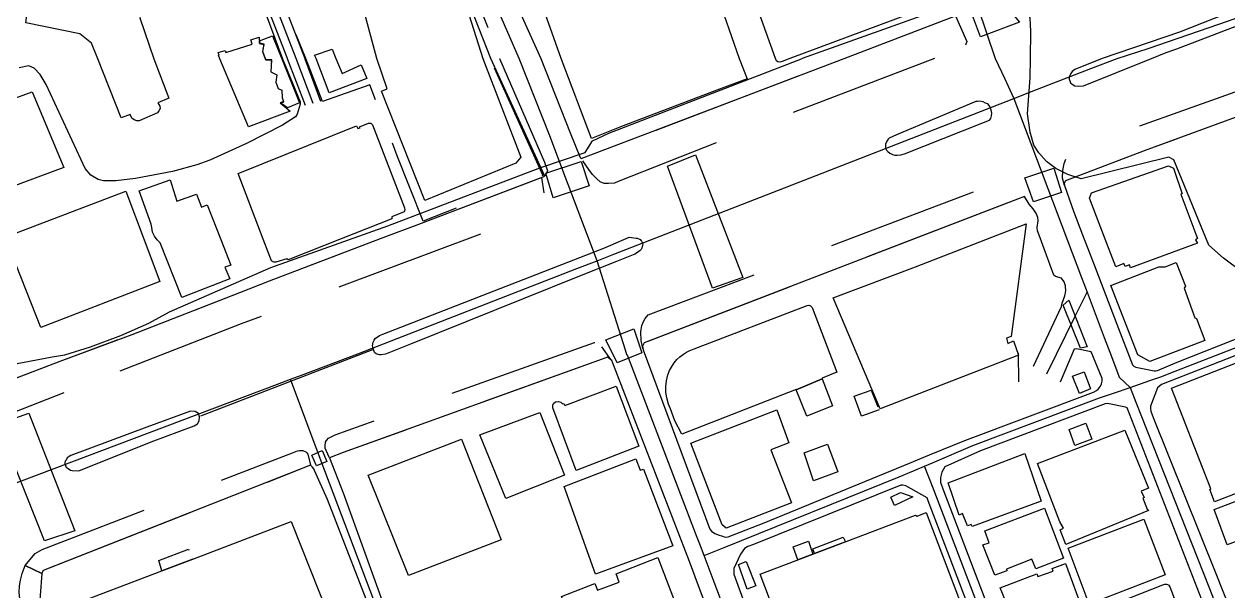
# Model space of a CAD drawing. Header units: millimetres. Extents: x 198785 to 203305, y 542885 to 545889.
# Drawn here: x 202763.3 to 203053.6, y 544376.3 to 544513 of the extents above; entities that cross this region are included whole.
import ezdxf

# ---------------------------------------------------------------- set-up
doc = ezdxf.new("R2010")
doc.units = ezdxf.units.MM
for name, pattern in [('FENCE_25K', [54.3, 28.7, -9.2, -16.4]), ('HIDDEN_BULD_25K', [28.8, 18.4, -10.4]), ('HIDDEN_IN_25K', [56.5, 36.5, -20])]:
    doc.linetypes.add(name, pattern=pattern)
for name, color, linetype in [('A0013114', 253, 'Continuous'), ('A0013117', 253, 'Continuous'), ('A0023214', 253, 'Continuous'), ('A0023217', 253, 'Continuous'), ('A0033324', 253, 'Continuous'), ('A0043325', 253, 'Continuous'), ('B0014111', 253, 'Continuous'), ('B0014115', 253, 'Continuous'), ('B0014116', 253, 'Continuous'), ('B0024120', 253, 'Continuous'), ('C0076117', 253, 'Continuous'), ('C0523121', 253, 'Continuous'), ('F0017111', 253, 'Continuous')]:
    doc.layers.add(name, color=color, linetype=linetype)

msp = doc.modelspace()

# ---------------------------------------------------------------- linework, layer by layer
at = {"layer": 'A0013114'}
for points in [[(202961.06, 544504.72), (202987.92, 544515.02), (202971.45, 544560.01), (202968.61, 544569.01), (202967.91, 544570.41)], [(202713.82, 544504.62), (202718.24, 544491.78), (202719.01, 544489.65), (202720.42, 544485.74), (202726.8, 544468.08), (202729.13, 544462.44), (202730.07, 544460.63), (202732.78, 544455.41), (202732.7, 544455.37), (202732.68, 544454.99), (202742.95, 544427.96), (202743.86, 544425.57), (202744.18, 544425.08), (202744.88, 544424.68), (202749.59, 544423.31), (202750.06, 544423.31), (202771.99, 544431.73), (202789.33, 544438.15), (202815.35, 544448.28), (202822.51, 544451.07), (202849.27, 544461.26), (202859.09, 544465), (202888.86, 544476.29)], [(202897.66, 544480.58), (202961.06, 544504.72)], [(202961.06, 544504.72), (202961.06, 544504.72)], [(203094.43, 544504.77), (203033.36, 544482.44), (203014.42, 544475.22), (203014.13, 544474.65), (203014.18, 544474.1), (203016.37, 544467.86), (203018.55, 544462.16), (203021.33, 544454.91), (203026.8, 544440.63), (203030.56, 544430.8), (203030.87, 544430.48)], [(203014.46, 544448.18), (203014.48, 544448.84), (203014.46, 544449.52), (203014.41, 544449.9), (203014.28, 544450.32), (203014.1, 544450.85), (203013.42, 544451.76), (203012.04, 544452.14), (203011.61, 544452.46), (203008.04, 544462.11), (203007.65, 544463.17), (203007.59, 544463.91), (203007.84, 544465.57), (203007.77, 544466.33), (203007.59, 544466.78), (203007.39, 544467.23), (203006.66, 544468.42), (203005.7, 544469.57), (203004.54, 544471.46), (203002.81, 544470.8), (202979.88, 544461.96), (202912.83, 544436.09)], [(202903.98, 544432.67), (202902.66, 544432.16), (202840.2, 544409.66), (202836.96, 544408.39)], [(203023.23, 544427.54), (203020.59, 544433.99)], [(202832.37, 544406.59), (202768.33, 544381.41), (202767.8, 544381.13), (202767.6, 544380.48), (202766.77, 544369.86), (202766.82, 544369.4), (202772.2, 544355.63), (202782.98, 544327.76), (202795.97, 544293.48), (202796.07, 544293.24)]]:
    msp.add_lwpolyline(points, dxfattribs=at)
at = {"layer": 'A0013117'}
for points in [[(202967.91, 544570.41), (202951.33, 544574.71), (202947.78, 544560.22), (202947.17, 544558.6), (202945.91, 544556.58), (202877.72, 544527.36), (202887.88, 544504.69)], [(202875.83, 544504.68), (202868.11, 544524.38), (202867.1, 544526.85), (202861.45, 544540.6), (202860.33, 544543.32), (202859.36, 544545.69), (202853.89, 544560.38), (202849.71, 544565.46), (202837.73, 544561.2), (202830.2, 544558.24), (202828.26, 544557.48), (202818.8, 544553.76), (202813.57, 544551.7), (202814.53, 544549.06), (202815.35, 544546.76), (202821.51, 544529.69), (202823.19, 544525.01), (202830.96, 544504.67)], [(202826.79, 544504.67), (202819.98, 544522.28), (202811.61, 544543.78), (202808.73, 544550.99), (202783.13, 544540.79), (202774.64, 544537.41), (202747.07, 544526.46), (202722.39, 544517.1), (202710.62, 544512.2)], [(202826.79, 544504.66), (202826.79, 544504.67)], [(202831.18, 544493.35), (202826.79, 544504.66)], [(202830.96, 544504.67), (202830.96, 544504.66)], [(202830.96, 544504.66), (202834.79, 544494.4)], [(202875.83, 544504.68), (202875.83, 544504.68)], [(202888.86, 544476.29), (202875.83, 544504.68)], [(202887.88, 544504.69), (202887.88, 544504.69)], [(202887.88, 544504.69), (202894.95, 544486.75), (202897.42, 544480.83), (202897.66, 544480.58)], [(203030.87, 544430.48), (203031.37, 544430.25), (203035.8, 544429.37), (203036.2, 544429.37), (203036.58, 544429.47), (203041.31, 544431.46), (203087.69, 544449.83), (203094.16, 544452.39), (203097.75, 544453.81), (203120.25, 544462.7), (203123.75, 544464.09), (203141.48, 544470.91), (203147.44, 544473.2), (203149.83, 544474.12), (203171.2, 544482.71), (203171.96, 544483.62)], [(203006.74, 544430.52), (203013.44, 544444.91), (203013.6, 544445.69), (203014.25, 544447.5), (203014.38, 544447.83), (203014.46, 544448.18)], [(202912.83, 544436.09), (202912.45, 544435.31), (202912.57, 544434.43), (202928.65, 544391.17), (202929.06, 544390.7), (202929.85, 544390.13), (202930.9, 544389.76), (202931.48, 544389.56), (202932.39, 544389.28), (202933.09, 544389.37), (202941.77, 544392.74), (202976.81, 544407.11), (202981.6, 544409.08), (202990.16, 544412.59), (203021.18, 544424.2), (203021.91, 544424.61), (203022.32, 544424.96), (203022.66, 544425.37), (203022.85, 544425.71), (203023.1, 544426.22), (203023.23, 544426.84), (203023.23, 544427.54)], [(203060.42, 544435.01), (203037.57, 544426.05), (203036.62, 544425.3), (203034.92, 544420.87), (203034.92, 544420.3), (203034.98, 544419.67), (203035.58, 544418.1), (203050.67, 544380.47), (203073.82, 544322.03)], [(202950.36, 544312.52), (202925.94, 544377.55), (202923.74, 544383.41), (202922.79, 544385.89), (202905.04, 544431.85), (202904.7, 544432.1), (202903.98, 544432.67)], [(203020.59, 544433.99), (203017.09, 544434.65), (203016.53, 544434.58), (203013.16, 544426.66)], [(203024.51, 544421.48), (203024, 544421.45), (202993.96, 544410.06), (202985.29, 544406.21), (202984.94, 544405.46), (202984.62, 544404.95), (202984.27, 544403.61), (202984.27, 544402.55), (202984.86, 544400.94), (203009.53, 544336.29), (203022.65, 544300.45), (203023.22, 544299.1), (203023.91, 544298.22), (203024.76, 544297.78), (203025.96, 544297.37), (203028.47, 544297.37), (203030.11, 544297.75), (203067.71, 544312.16), (203069.47, 544315.87), (203047.32, 544374.1), (203029.32, 544420.41), (203028.88, 544420.57), (203024.51, 544421.48)], [(202796.07, 544293.24), (202833.7, 544308.39), (202859.1, 544318), (202865.69, 544320.58), (202865.84, 544321.02), (202851.45, 544358.9), (202848.45, 544367.49), (202836.43, 544398.34), (202833.36, 544405.34), (202833.13, 544405.74), (202832.81, 544406.17), (202832.37, 544406.59)], [(202836.96, 544408.39), (202840.22, 544399.96), (202854.89, 544359.46)], [(202974.72, 544401.83), (202939.17, 544387.52), (202937.8, 544386.99), (202937.03, 544386.51), (202936.06, 544385.13), (202934.48, 544381.73), (202934.42, 544381.13), (202934.42, 544380.31), (202960.72, 544308.2)], [(203001.25, 544345.76), (202981.33, 544398.03), (202981.05, 544398.72), (202975.92, 544401.65), (202975.23, 544401.83), (202974.72, 544401.83)]]:
    msp.add_lwpolyline(points, dxfattribs=at)
at = {"layer": 'A0023214'}
for points in [[(202973.04, 544574.82), (202974.59, 544571.02), (202976.72, 544565.82), (202993.27, 544517.13), (202997.48, 544504.73)], [(203026.87, 544504.74), (203026.87, 544504.74), (203034.33, 544507.13), (203053.75, 544513.78), (203079.89, 544523.38), (203082.9, 544524.48), (203085.5, 544525.51), (203122.15, 544540), (203143.41, 544548.41), (203151.46, 544551.59)], [(202997.48, 544504.73), (202997.48, 544504.73), (202999.71, 544499.93), (203001.98, 544495.06)], [(203001.98, 544495.06), (203006.24, 544496.71), (203020.54, 544502.28), (203026.87, 544504.74)], [(202746.41, 544396.76), (202759.02, 544401.48), (202770.54, 544405.79), (202824.39, 544426.15), (202827.51, 544427.33), (202830.21, 544428.35), (202843.76, 544433.47), (202896.58, 544454.03), (202901.46, 544455.93), (202905.53, 544457.51), (202943.77, 544472.4), (202996.8, 544493.04), (203001.98, 544495.06)], [(203001.98, 544495.06), (203010.18, 544473.34), (203018.27, 544451.92), (203018.83, 544450.44), (203019.62, 544448.36), (203023.77, 544437.38), (203025.09, 544433.89), (203026.95, 544428.97), (203027.38, 544427.82), (203030, 544425.37)]]:
    msp.add_lwpolyline(points, dxfattribs=at)
at = {"layer": 'A0023217'}
for points in [[(202828.88, 544504.67), (202821.54, 544523.83), (202813.01, 544546.42), (202811.15, 544551.35), (202814.24, 544556.94)], [(202882.71, 544504.69), (202882.71, 544504.69), (202873.45, 544526.04), (202872.83, 544527.45)], [(202832.98, 544493.88), (202828.88, 544504.67), (202828.88, 544504.67)], [(202927.26, 544384.79), (202926.22, 544387.53), (202925.43, 544389.58), (202908.81, 544433.14), (202908.63, 544433.27), (202908.29, 544434.34), (202901.46, 544455.93), (202892.99, 544478.3), (202890.21, 544485.66), (202882.71, 544504.69)], [(203030, 544425.37), (203034.73, 544427), (203037.68, 544428.01), (203039.44, 544428.75), (203090.28, 544448.54), (203094.39, 544450.18), (203096.37, 544450.97)], [(203009.89, 544428.62), (203016.83, 544442.69), (203019.62, 544448.36)], [(202868.39, 544319.49), (202867.53, 544321.73), (202853.17, 544359.18), (202851.67, 544363.47), (202834.97, 544407.61), (202827.51, 544427.33)], [(202980.45, 544406.41), (202982.36, 544407.22), (202992.06, 544411.33), (203022.59, 544422.83), (203026.2, 544424.07), (203030, 544425.37)], [(203030, 544425.37), (203031.4, 544421.81), (203048.99, 544377.29), (203072.1, 544317.75), (203074.39, 544311.87)], [(202927.26, 544384.79), (202932.13, 544386.76), (202974.35, 544403.82), (202977.74, 544405.26), (202980.45, 544406.41)], [(203023.53, 544291.44), (203022.18, 544295.6), (203021.4, 544298), (203005.39, 544341.03), (202982.66, 544400.63), (202980.45, 544406.41)], [(202970.4, 544270.69), (202968.21, 544276.42), (202966.81, 544280.07), (202955.54, 544310.36), (202929.44, 544379.03), (202927.26, 544384.79)]]:
    msp.add_lwpolyline(points, dxfattribs=at)
at = {"layer": 'A0033324', "linetype": 'HIDDEN_IN_25K', "flags": 128}
for points in [[(202875.83, 544504.68), (202875.83, 544504.69), (202868.11, 544524.38), (202869.46, 544524.63), (202870.45, 544524.15), (202877.97, 544504.69), (202877.97, 544504.69)], [(202961.06, 544504.72), (202961.06, 544504.72), (202987.92, 544515.02), (202990.64, 544508.79), (202990.24, 544507.6), (202990.12, 544507.26), (202982.87, 544504.73), (202982.87, 544504.73)], [(202877.97, 544504.69), (202888.79, 544479.67), (202889.53, 544477.58), (202888.86, 544476.29), (202875.83, 544504.68)], [(202982.87, 544504.73), (202944.02, 544489.83), (202939.16, 544487.91), (202906.59, 544475.03), (202905.66, 544474.64), (202904.25, 544474.52), (202903.71, 544474.52), (202903.2, 544474.56), (202902.78, 544474.68), (202902.24, 544474.93), (202901.37, 544475.69), (202900.4, 544476.74), (202899.44, 544477.95), (202897.66, 544480.58), (202961.06, 544504.72)], [(203094.43, 544504.77), (203033.36, 544482.44), (203014.42, 544475.22), (203014.13, 544474.65), (203014.18, 544474.1), (203013.71, 544475.84), (203013.77, 544477.7), (203014.12, 544479.4), (203014.75, 544481.01), (203015.76, 544482.3), (203016.86, 544482.99), (203042.73, 544492.2), (203078.02, 544504.76), (203078.02, 544504.77)], [(202772.89, 544424.06), (202753.38, 544416.45), (202751.97, 544415.99), (202750.82, 544415.93), (202749.45, 544416.09), (202747.84, 544416.63), (202745.99, 544417.6), (202744.04, 544418.79), (202742.67, 544419.81), (202741.46, 544421.04), (202740.33, 544422.37), (202739.53, 544424.31), (202735.6, 544434.73), (202729.66, 544450.48), (202729.56, 544451.29), (202729.8, 544452.24), (202730.36, 544453.54), (202732.7, 544455.37), (202732.68, 544454.99), (202742.95, 544427.96), (202743.86, 544425.57), (202744.18, 544425.08), (202744.88, 544424.68), (202749.59, 544423.31), (202750.06, 544423.31), (202771.99, 544431.73), (202789.33, 544438.15), (202815.35, 544448.28), (202822.51, 544451.07), (202859.09, 544465), (202888.05, 544475.98), (202888.64, 544472.01), (202888.66, 544471.12), (202888.62, 544470.52), (202888.5, 544469.92), (202888.36, 544469.41), (202888.04, 544468.41), (202887.31, 544467.54), (202822.14, 544443.15), (202815.64, 544440.72), (202772.89, 544424.06)], [(202912.45, 544435.31), (202912.52, 544434.78), (202912.12, 544436.67), (202912.04, 544438.76), (202912.09, 544439.37), (202912.29, 544440.27), (202912.72, 544441.43), (202913.1, 544442.03), (202913.75, 544442.89), (202956.3, 544458.95), (203001.37, 544475.97), (203001.75, 544475.94), (203002.34, 544475.75), (203002.88, 544475.28), (203004.54, 544471.46), (203002.81, 544470.8), (202912.83, 544436.09), (202912.45, 544435.31)], [(202902.53, 544435.17), (202904.7, 544432.1), (202903.98, 544432.67), (202902.66, 544432.16), (202840.2, 544409.66), (202836.96, 544408.39), (202836.15, 544410.18), (202835.89, 544410.72), (202835.89, 544411.3), (202835.94, 544412.13), (202836.24, 544412.58), (202836.67, 544413.14), (202838.3, 544413.97), (202869.02, 544424.89), (202900.85, 544436.22), (202901.31, 544436.22), (202901.91, 544435.97), (202902.19, 544435.69), (202902.53, 544435.17)], [(202767.6, 544380.48), (202763.58, 544382.41), (202764.66, 544383.8), (202765.97, 544385.28), (202767.63, 544386.31), (202796.02, 544397.26), (202828.02, 544409.6), (202829.2, 544410.08), (202829.73, 544410.13), (202830.14, 544410.15), (202830.49, 544410.13), (202831.22, 544409.8), (202831.44, 544409.62), (202831.75, 544409.3), (202832.37, 544406.59), (202768.33, 544381.41), (202767.6, 544380.48)], [(202767.6, 544380.48), (202766.77, 544369.86), (202766.82, 544369.4), (202772.2, 544355.63), (202777.7, 544341.41), (202776.02, 544341.31), (202774.93, 544341.33), (202774.41, 544341.56), (202774.08, 544341.76), (202773.5, 544342.36), (202767.94, 544357.67), (202763.78, 544369.12), (202762.98, 544371.26), (202762.6, 544372.72), (202762.3, 544374.48), (202762.12, 544375.92), (202762.22, 544377.55), (202762.4, 544378.86), (202762.83, 544380.5), (202763.58, 544382.41), (202767.6, 544380.48)]]:
    msp.add_lwpolyline(points, dxfattribs=at)
at = {"layer": 'A0043325'}
for points in [[(203003.36, 544513.48), (202993.95, 544509.96), (202991.75, 544515.69), (202999.14, 544518.42), (203003.36, 544513.48)], [(202936.58, 544451.92), (202929.33, 544449.31), (202918.41, 544478.71), (202925.22, 544481.5), (202936.58, 544451.92)], [(202899.54, 544473.97), (202890.85, 544471.07), (202889.15, 544477.09), (202897.6, 544479.86), (202899.54, 544473.97)], [(203013.48, 544472.41), (203006.71, 544470.12), (203004.58, 544475.89), (203011.59, 544478.27), (203013.48, 544472.41)], [(203019.67, 544435.14), (203018.04, 544434.8), (203013.86, 544445.25), (203015.21, 544446.39), (203019.67, 544435.14)], [(202912.23, 544433.74), (202906.35, 544431.32), (202903.58, 544436.82), (202910.33, 544439.51), (202912.23, 544433.74)], [(202775.55, 544390.77), (202768.2, 544388.33), (202756.99, 544416.54), (202764.42, 544419.14), (202775.55, 544390.77)], [(202836.32, 544407.5), (202833.81, 544406.44), (202832.66, 544409.03), (202835.16, 544410.12), (202836.32, 544407.5)]]:
    msp.add_lwpolyline(points, dxfattribs=at)
at = {"layer": 'B0014111'}
for points in [[(202944.53, 544504.71), (202937.02, 544525.62), (202975.15, 544540.55), (202983.81, 544518.07), (202947.94, 544504.71), (202947.93, 544504.71)], [(202892.8, 544504.69), (202892.8, 544504.69), (202885.88, 544524.24), (202923.77, 544538.67), (202926.12, 544531.15), (202926.51, 544531.34), (202935.75, 544504.71), (202935.75, 544504.71)], [(202781.1, 544504.65), (202779.56, 544508.43), (202776.71, 544510.66), (202763.69, 544513.29), (202765.2, 544524.66), (202779.25, 544523.6), (202783.05, 544524.93), (202790.61, 544534.94), (202799.98, 544526.98), (202791.8, 544516.27), (202791.18, 544514.54), (202794.59, 544504.65), (202794.59, 544504.65)], [(202848.34, 544504.67), (202848.34, 544504.67), (202844.66, 544518.49), (202866.78, 544527.34), (202873.89, 544504.68)], [(202810.52, 544504.66), (202810.52, 544504.66), (202810.16, 544505.5), (202810.3, 544505.55), (202810.11, 544506.12), (202811.81, 544506.66), (202811.97, 544506.16), (202818.29, 544508.15), (202817.95, 544509.21), (202819.96, 544509.84), (202820.05, 544508.33), (202821.12, 544508.11), (202820.78, 544506.41), (202821.46, 544504.66)], [(202794.6, 544504.65), (202798.16, 544495.16), (202795.55, 544494.01), (202796.02, 544493.19), (202796.11, 544492.61), (202795.8, 544492.06), (202795.46, 544491.6), (202791.08, 544489.68), (202790.48, 544489.7), (202789.87, 544489.92), (202789.29, 544490.33), (202788.84, 544491.22), (202786.69, 544490.42), (202781.1, 544504.65), (202781.1, 544504.65)], [(202821.46, 544504.66), (202821.46, 544504.66), (202821.57, 544504.4), (202822.93, 544504.34), (202822.81, 544501.49), (202824.24, 544500.77), (202823.97, 544498.97), (202824.56, 544497.44), (202825.48, 544497.08), (202825.49, 544495.25), (202825.85, 544494.34), (202825.05, 544494.03), (202827.49, 544492.03), (202817.44, 544488.24), (202810.52, 544504.66)], [(202833.7, 544504.67), (202833.32, 544505.55), (202837.58, 544506.97), (202838.5, 544504.67), (202838.5, 544504.67)], [(202838.5, 544504.67), (202839.96, 544501.08), (202844.59, 544503.22), (202845.91, 544499.85), (202836.88, 544496.42), (202833.7, 544504.67), (202833.7, 544504.67)], [(202873.89, 544504.68), (202873.89, 544504.68), (202883.06, 544480.88), (202881.85, 544479.43), (202859.95, 544470.42), (202849.51, 544496.85), (202850.83, 544497.37), (202848.34, 544504.67)], [(202935.76, 544504.71), (202937.65, 544499.82), (202930.33, 544497.09), (202907.39, 544488.27), (202900.16, 544485.45), (202892.8, 544504.69)], [(202947.93, 544504.71), (202946.12, 544504), (202945.57, 544503.85), (202945.04, 544503.91), (202944.75, 544504.16), (202944.53, 544504.71), (202944.53, 544504.71)], [(202772.92, 544478.38), (202731.09, 544462.88), (202723.64, 544481.38), (202765.27, 544496.69), (202772.92, 544478.38)], [(202847.28, 544488.73), (202855.05, 544468.66), (202855.13, 544468.17), (202854.95, 544467.71), (202851.98, 544466.48), (202851.99, 544466), (202839.77, 544461.21), (202826.95, 544456.18), (202826.63, 544456.41), (202824.02, 544455.55), (202823.48, 544455.58), (202822.92, 544455.9), (202820.95, 544461.11), (202814.93, 544477.01), (202843.46, 544488.46), (202843.8, 544487.8), (202844.3, 544487.98), (202844.15, 544488.24), (202846.32, 544489.15), (202846.94, 544489.1), (202847.28, 544488.73)], [(203046.23, 544460.2), (203030.09, 544454.19), (203029.88, 544454.94), (203028.78, 544454.57), (203028.52, 544455.28), (203026.55, 544454.49), (203023.61, 544462.19), (203020.23, 544471.06), (203020.68, 544472.31), (203039.22, 544478.82), (203040.44, 544478.22), (203042.55, 544472.09), (203042.21, 544471.99), (203045.85, 544462.31), (203046.24, 544461.26), (203045.81, 544461.01), (203046.23, 544460.2)], [(202798.49, 544475.42), (202800.16, 544470.32), (202804.91, 544472.01), (202806.08, 544468.89), (202807.42, 544469.38), (202810.71, 544461.06), (202813.15, 544454.86), (202811.73, 544454.36), (202812.87, 544451.6), (202801.31, 544447.1), (202796.08, 544460.26), (202795.43, 544460.91), (202795.39, 544460.98), (202794.74, 544461.86), (202794.3, 544462.82), (202794.09, 544463.97), (202793.98, 544464.78), (202791.01, 544472.79), (202798.49, 544475.42)], [(202796.03, 544450.88), (202767.31, 544439.81), (202759.08, 544460.78), (202758.77, 544461.58), (202787.83, 544472.67), (202792.23, 544460.96), (202796.03, 544450.88)], [(203000.21, 544437.27), (203000.48, 544435.95), (203001.89, 544436.62), (203003.09, 544433.13), (202969.73, 544420.22), (202958.41, 544447.01), (202978.25, 544454.49), (203004.95, 544464.86), (203001.32, 544437.67), (203000.21, 544437.27)], [(203041.13, 544455.52), (203043.32, 544449.81), (203043.06, 544449.28), (203045.62, 544442.17), (203046.02, 544442), (203048.06, 544436.71), (203034.72, 544431.61), (203031.87, 544433.21), (203025.38, 544449.93), (203036.92, 544454.46), (203038.49, 544454.45), (203041.13, 544455.52)], [(202955.77, 544427.44), (202949.51, 544424.77), (202949.47, 544424.87), (202921.93, 544414.08), (202920.24, 544417.35), (202919.14, 544420.24), (202918.68, 544421.33), (202918.29, 544422.89), (202918.07, 544424.21), (202918.02, 544425.61), (202918.19, 544426.98), (202918.51, 544428.42), (202918.97, 544429.45), (202919.42, 544430.29), (202920.04, 544431.29), (202920.73, 544432.07), (202921.4, 544432.74), (202922.31, 544433.42), (202923, 544433.88), (202923.7, 544434.22), (202924.87, 544434.69), (202952.1, 544445.12), (202952.51, 544445.21), (202952.76, 544445.16), (202952.93, 544445.06), (202953.31, 544444.65), (202959.31, 544429.04), (202955.71, 544427.62), (202955.77, 544427.44)], [(203060.6, 544433.25), (203068.72, 544411.66), (203071.46, 544412.69), (203073.63, 544406.74), (203050.39, 544397.8), (203049.24, 544400.72), (203049.46, 544400.89), (203039.97, 544425.2), (203060.6, 544433.25)], [(202958.22, 544420.91), (202952.03, 544418.44), (202949.51, 544424.76), (202955.78, 544427.43), (202958.22, 544420.91)], [(202906.04, 544425.65), (202911.56, 544411.24), (202896.41, 544405.35), (202890.77, 544420.45), (202890.78, 544421.06), (202890.92, 544421.53), (202891.48, 544421.87), (202892.18, 544421.99), (202892.74, 544421.81), (202893.13, 544421.38), (202893.47, 544421.48), (202893.68, 544421.02), (202906.04, 544425.65)], [(202893.59, 544404.24), (202879.46, 544398.54), (202873.2, 544413.96), (202887.67, 544419.3), (202893.59, 544404.24)], [(202948.33, 544397.53), (202932.61, 544391.43), (202931.65, 544392.19), (202924.06, 544411.92), (202944.85, 544419.96), (202947.72, 544412), (202943.33, 544410.31), (202948.33, 544397.53)], [(203034.44, 544395.68), (203014.54, 544387.51), (203013.15, 544390.98), (203013.93, 544391.41), (203013.04, 544392.93), (203007.66, 544407), (203028.72, 544415.08), (203034.47, 544401.1), (203032.7, 544400.35), (203033.38, 544398.82), (203033.07, 544398.68), (203034.12, 544396.02), (203034.38, 544395.88), (203034.44, 544395.68)], [(202878.3, 544388.63), (202855.98, 544379.98), (202846.23, 544404.17), (202868.8, 544412.92), (202878.3, 544388.63)], [(202959.53, 544405.01), (202953.67, 544402.83), (202951.44, 544409.61), (202957.07, 544411.67), (202959.53, 544405.01)], [(203008.53, 544397.92), (202991.9, 544391.81), (202991.71, 544392.29), (202990.82, 544391.96), (202989.62, 544394.92), (202988.8, 544394.59), (202986.09, 544402.36), (203004.6, 544409.45), (203008.53, 544397.92)], [(202910.78, 544408.15), (202911.86, 544405.41), (202912.66, 544405.63), (202919.73, 544387.13), (202901.11, 544380.34), (202893.55, 544401.46), (202910.78, 544408.15)], [(203064.51, 544391.59), (203053.43, 544387.42), (203050.27, 544395.89), (203059.79, 544399.54), (203059.58, 544400.25), (203061.91, 544401), (203063.9, 544395.52), (203063.13, 544395.26), (203064.51, 544391.59)], [(203013.9, 544384.15), (203007.24, 544381.65), (203006.33, 544383.95), (203000.2, 544381.51), (203000.29, 544381.16), (202997.38, 544380.06), (202994.51, 544387.38), (202996.02, 544387.88), (202995, 544390.8), (203009.34, 544396.27), (203013.9, 544384.15)], [(202796.55, 544381.13), (202803.96, 544383.95), (202827.71, 544393), (202836.83, 544369.92), (202782.37, 544348.52), (202773.29, 544372.26), (202796.55, 544381.13)], [(203038.44, 544380.2), (203020.15, 544373.06), (203015.08, 544386.62), (203033.33, 544393.59), (203038.44, 544380.2)], [(202916.13, 544384.32), (202934.47, 544336.44), (202924.41, 544332.37), (202923.53, 544334.62), (202918.03, 544332.68), (202918.7, 544330.97), (202910.72, 544328.06), (202892.85, 544374.92), (202900.96, 544378.05), (202901.56, 544376.43), (202906.76, 544378.4), (202906.04, 544380.44), (202916.13, 544384.32)], [(203014.39, 544382.86), (203018.72, 544371.34), (203003.45, 544365.28), (203001.56, 544369.76), (203002.18, 544369.94), (203001.11, 544372.74), (203000.5, 544372.5), (202998.67, 544377), (203007.47, 544380.42), (203007.77, 544379.74), (203011.45, 544381.08), (203011.22, 544381.7), (203014.39, 544382.86)], [(203043.62, 544364.79), (203026.79, 544358.5), (203022.01, 544371.51), (203037.9, 544377.73), (203038.4, 544377.88), (203038.76, 544377.88), (203039.01, 544377.86), (203039.35, 544377.65), (203039.55, 544377.24), (203043.96, 544365.92), (203044.1, 544365.39), (203043.95, 544365.03), (203043.62, 544364.79)]]:
    msp.add_lwpolyline(points, dxfattribs=at)
at = {"layer": 'B0014115'}
msp.add_lwpolyline([(202980.86, 544395.2), (202990.11, 544370.68), (202950.31, 544355.24), (202940.8, 544380.3), (202978.29, 544394.53), (202978.68, 544394.35), (202980.86, 544395.2)], dxfattribs=at)
at = {"layer": 'B0014116', "linetype": 'HIDDEN_BULD_25K', "flags": 128}
for points in [[(202821.52, 544504.66), (202820.84, 544506.41), (202821.17, 544508.19), (202820.1, 544508.39), (202820.05, 544508.95), (202823.2, 544510.16), (202825.42, 544504.66), (202825.42, 544504.66)], [(202825.42, 544504.66), (202829.72, 544493.99), (202826.78, 544492.8), (202825.19, 544493.96), (202825.94, 544494.26), (202825.59, 544495.3), (202825.54, 544497.22), (202824.61, 544497.5), (202824.06, 544498.99), (202824.32, 544500.83), (202822.88, 544501.57), (202823.01, 544504.4), (202821.6, 544504.46), (202821.52, 544504.66), (202821.52, 544504.66)], [(202969.51, 544419.94), (202965.23, 544418.47), (202963.45, 544423.3), (202967.59, 544424.73), (202969.51, 544419.94)], [(203020.75, 544412.91), (203016.71, 544411.4), (203015.29, 544415.21), (203019.29, 544416.78), (203020.75, 544412.91)], [(202953.53, 544385.16), (202949.9, 544383.79), (202948.75, 544386.89), (202952.44, 544388.27), (202953.53, 544385.16)], [(202961.39, 544388.14), (202953.9, 544385.3), (202953.46, 544386.47), (202960.83, 544389.24), (202961.39, 544388.14)], [(202803.96, 544383.95), (202796.55, 544381.13), (202795.78, 544383.6), (202802.92, 544386.32), (202803.96, 544383.95)], [(202939.74, 544377.49), (202937.69, 544376.74), (202935.56, 544382.62), (202937.44, 544383.35), (202939.74, 544377.49)]]:
    msp.add_lwpolyline(points, dxfattribs=at)
at = {"layer": 'B0024120', "linetype": 'FENCE_25K', "flags": 128}
for points in [[(202831.22, 544504.67), (202828.92, 544510.44)], [(202848.06, 544494.72), (202846.65, 544498.35), (202835.24, 544494.37), (202831.22, 544504.67), (202831.22, 544504.67)], [(202876.67, 544502.44), (202888.4, 544476.5), (202877.87, 544472.6)], [(202867.48, 544468.62), (202859.55, 544465.5), (202853.28, 544481.25), (202848.06, 544494.72)]]:
    msp.add_lwpolyline(points, dxfattribs=at)
at = {"layer": 'C0076117'}
for points in [[(203003.13, 544426.69), (203003.07, 544433.62)], [(203017.76, 544423.87), (203016.08, 544428.07), (203018.95, 544429.12), (203020.47, 544424.99), (203017.76, 544423.87)], [(202973.19, 544396.92), (202972.3, 544398.93), (202974.66, 544399.99), (202977.62, 544398.95), (202973.19, 544396.92)]]:
    msp.add_lwpolyline(points, dxfattribs=at)
at = {"layer": 'C0523121'}
for points in [[(203035.2, 544504.75), (203038.66, 544506.14), (203041.26, 544507.02), (203080.88, 544522.33), (203080.97, 544522.36), (203082.55, 544524.36), (203082.17, 544525.76), (203079.98, 544526.18), (203077.99, 544525.39), (203041.89, 544511.03), (203023.23, 544504.74)], [(203023.23, 544504.74), (203023.23, 544504.74), (203016.71, 544502.05), (203016.06, 544501.54), (203015.69, 544501.11), (203015.43, 544500.62), (203015.3, 544500.16), (203015.33, 544499.7), (203015.45, 544499.31), (203015.63, 544498.83), (203016, 544498.5), (203016.69, 544498.13), (203017.47, 544498.01), (203018.74, 544498.11), (203035.2, 544504.75)], [(202993.67, 544494.4), (202993.21, 544494.37), (202992.84, 544494.35), (202973.68, 544486.29), (202971.94, 544485.51), (202971.64, 544485.23), (202971.32, 544484.81), (202971.01, 544484.05), (202971.01, 544483.42), (202971.11, 544482.89), (202971.26, 544482.57), (202971.54, 544482.24), (202972.05, 544481.86), (202972.7, 544481.58), (202973.28, 544481.43), (202973.86, 544481.43), (202974.69, 544481.48), (202975.59, 544481.71), (202994.25, 544489.14), (202996.08, 544489.87), (202996.44, 544490.27), (202996.61, 544490.92), (202996.64, 544491.55), (202996.54, 544491.95), (202996.41, 544492.46), (202996.21, 544493.11), (202996.01, 544493.36), (202995.66, 544493.74), (202995.13, 544493.94), (202994.57, 544494.22), (202993.67, 544494.4)], [(202849.42, 544433.2), (202848.97, 544433.23), (202848.66, 544433.28), (202848.16, 544433.51), (202847.83, 544433.83), (202847.66, 544434.26), (202847.36, 544435.07), (202847.33, 544435.42), (202847.46, 544436.25), (202847.71, 544436.75), (202847.96, 544437.16), (202848.99, 544437.92), (202849.77, 544438.25), (202895.83, 544456.17), (202903.06, 544458.98), (202904.78, 544459.71), (202909.24, 544461.6), (202910.86, 544461.37), (202911.17, 544461.37), (202911.82, 544461.04), (202912.15, 544460.67), (202912.47, 544460.04), (202912.45, 544459.71), (202912.25, 544458.98), (202912.07, 544458.65), (202911.85, 544458.4), (202911.24, 544457.95), (202910.56, 544457.54), (202906.12, 544455.76), (202897.21, 544452.19), (202856.49, 544435.84), (202850.48, 544433.43), (202849.42, 544433.2)], [(202847.28, 544434.43), (202805.82, 544418.43)], [(202803.41, 544419.64), (202792.88, 544415.78), (202774.59, 544408.98), (202774.15, 544408.72), (202773.72, 544408.39), (202773.42, 544407.85), (202773.18, 544407.55), (202773.12, 544407.17), (202773.14, 544406.84), (202773.2, 544406.62), (202773.38, 544406.34), (202773.48, 544406.16), (202773.9, 544405.8), (202774.51, 544405.43), (202774.85, 544405.33), (202776.5, 544405.27), (202793.97, 544412.25), (202804.34, 544416.14), (202805.1, 544416.59), (202805.53, 544417.3), (202805.61, 544418.3), (202805.37, 544419.06), (202804.53, 544419.6), (202803.41, 544419.64)]]:
    msp.add_lwpolyline(points, dxfattribs=at)
at = {"layer": 'F0017111'}
for points, elevation in [([(203005.95, 544504.74), (203006.08, 544511.28), (203005.88, 544514.47), (203004.71, 544518.5), (203003.08, 544522.01), (203002.63, 544522.14), (203001, 544522.2), (202985.39, 544517), (202950.9, 544504.71)], 30), ([(202820.9, 544517.43), (202825.58, 544504.66), (202825.58, 544504.66)], 40), ([(202759.56, 544430.72), (202770.1, 544432.72), (202773.15, 544433.25), (202779.33, 544435.14), (202786.64, 544437.89), (202793.34, 544440.88), (202798.36, 544443.57), (202822.82, 544454.27), (202850.97, 544464.36), (202887.63, 544478.34), (202898.62, 544482.02), (202900.36, 544484.82), (202904.33, 544486.68), (202950.73, 544504.65)], 30), ([(202825.61, 544504.61), (202829.88, 544494.25), (202829.88, 544493.71), (202829.14, 544491.3), (202828.74, 544490.63), (202825.57, 544488.63), (202816.91, 544484.24), (202808.11, 544480.15), (202804.98, 544479.04), (202799.06, 544477.49), (202790.2, 544475.73), (202785.43, 544475.17), (202782.48, 544475.21), (202781.16, 544475.54), (202779.42, 544476.56), (202778.04, 544478.18), (202768.59, 544498.4), (202767.14, 544500.88), (202765.75, 544502.4), (202764.43, 544502.92), (202762.12, 544502.46)], 40), ([(202825.58, 544504.66), (202825.61, 544504.61)], 40), ([(202950.9, 544504.71), (202950.89, 544504.71), (202950.73, 544504.65)], 30), ([(203056.93, 544453.23), (203052.51, 544456.55), (203048.96, 544459.69), (203040.58, 544480.27), (203039.3, 544480.91), (203018.16, 544475.65), (203014.95, 544476.74), (203012.08, 544478.18), (203009.86, 544479.88), (203007.96, 544481.94), (203006.77, 544483.81), (203005.91, 544486.94), (203005.27, 544491.34), (203005.94, 544500.01), (203005.95, 544504.67)], 30), ([(203005.95, 544504.67), (203005.95, 544504.73), (203005.95, 544504.74)], 30)]:
    msp.add_lwpolyline(points, dxfattribs=dict(at, elevation=elevation))

doc.saveas('drawing.dxf')
